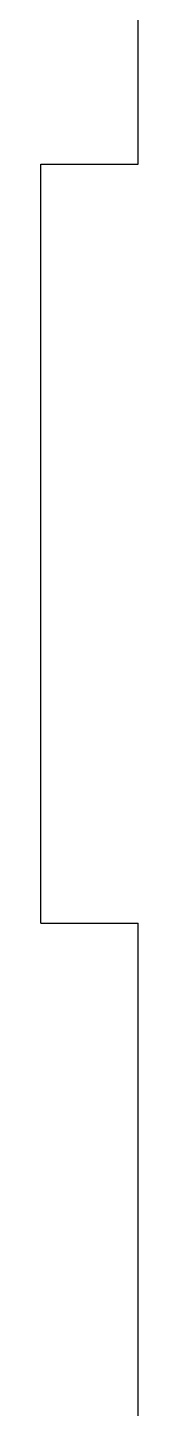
# Model space of a CAD drawing. Header units: metres. Extents: x 0 to 178, y 0 to 186.
# Drawn here: x 0 to 4, y 73.2 to 129.6 of the extents above; entities that cross this region are included whole.
import ezdxf

# ---------------------------------------------------------------- set-up
doc = ezdxf.new("R2010")
doc.units = ezdxf.units.M

msp = doc.modelspace()

# ---------------------------------------------------------------- linework, layer by layer
at = {"layer": 'GROUP0'}
for p, q in [((4, 124), (4, 155)), ((0, 124), (4, 124)), ((0, 93), (0, 124)), ((0, 93), (4, 93)), ((4, 62), (4, 93))]:
    msp.add_line(p, q, dxfattribs=at)

doc.saveas('drawing.dxf')
